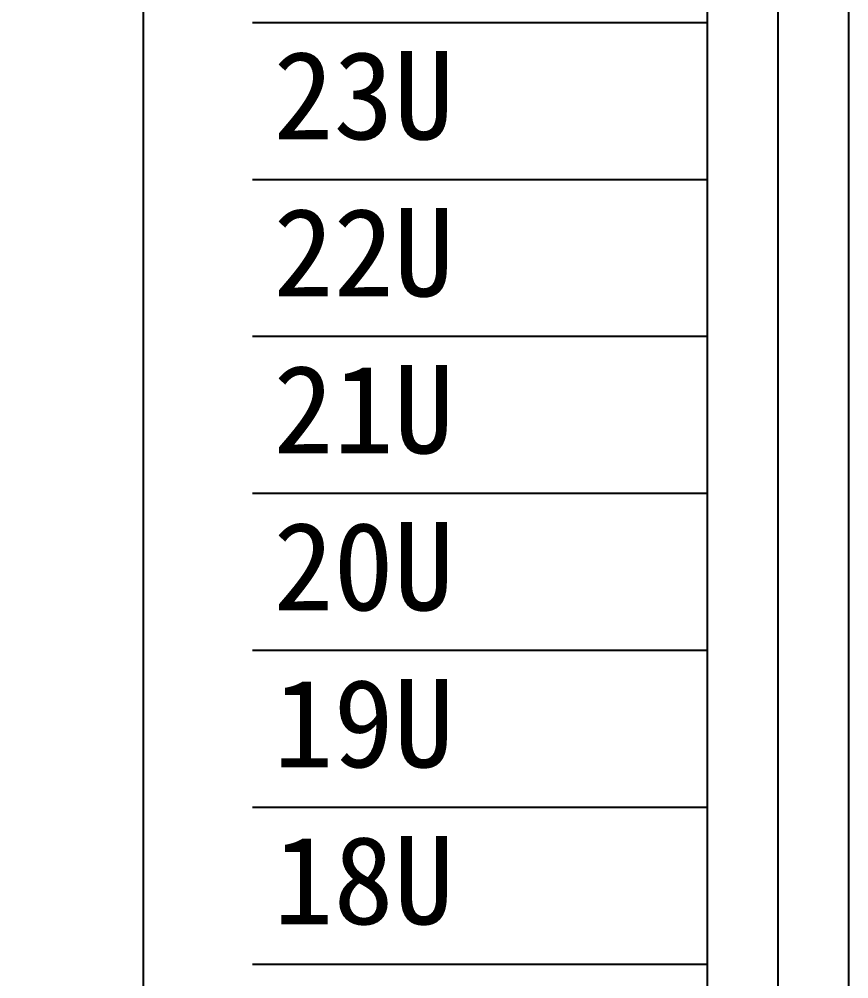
# Model space of a CAD drawing. Header units: millimetres. Extents: x 969 to 1551, y 435 to 847.
# Drawn here: x 1024.72 to 1048.21, y 525.06 to 552.24 of the extents above; entities that cross this region are included whole.
import ezdxf
from ezdxf.enums import TextEntityAlignment as Align

# ---------------------------------------------------------------- set-up
doc = ezdxf.new("R2010")
doc.units = ezdxf.units.MM
doc.styles.get("Standard").update_dxf_attribs({"font": ''})
doc.styles.get('Standard').set_extended_font_data('SimSun')
doc.dimstyles.new('ISO-25', dxfattribs={"dimtxt": 2.5, "dimasz": 2.5, "dimexe": 1.25, "dimexo": 0.625, "dimtad": 1, "dimtxsty": 'Standard', "dimcen": 2.5, "dimadec": 0, "dimazin": 0, "dimtfac": 1, "dimtmove": 0, "dimatfit": 3, "dimfxl": 1, "dimarcsym": 0})

# ---------------------------------------------------------------- blocks, each defined once
blk = doc.blocks.new('*U25')
at = {"color": 0}
for p, q in [((0, 0), (0, 235)), ((2, 3), (2, 229)), ((4, 3), (4, 229))]:
    blk.add_line(p, q, dxfattribs=at)
blk = doc.blocks.new('*D27')
at = {"color": 0, "lineweight": -2, "transparency": 16777216}
for p, q in [((1043.584, 676.402), (1026.983, 676.402)), ((1028.233, 443.902), (1028.233, 673.902)), ((1043.584, 441.402), (1026.983, 441.402))]:
    blk.add_line(p, q, dxfattribs=at)
at = {"color": 0, "transparency": 16777216}
for points in [[(1027.817, 673.902), (1028.65, 673.902), (1028.233, 676.402)], [(1027.817, 443.902), (1028.65, 443.902), (1028.233, 441.402)]]:
    blk.add_solid(points, dxfattribs=at)
at = {"layer": 'Defpoints', "color": 0, "transparency": 16777216}
for p in [(1028.233, 676.402), (1044.209, 676.402), (1044.209, 441.402)]:
    blk.add_point(p, dxfattribs=at)
at = {"color": 0, "transparency": 16777216, "insert": (1026.358, 558.902), "char_height": 2.5, "attachment_point": 5, "rotation": 90}
blk.add_mtext('2350', dxfattribs=at)
blk = doc.blocks.new('机柜—标尺')
at = {"color": 0}
for p, q in [((0, 102.235), (-12.882, 102.235)), ((0, 97.79), (-12.882, 97.79)), ((0, 93.345), (-12.882, 93.345)), ((0, 88.9), (-12.882, 88.9)), ((0, 84.455), (-12.882, 84.455)), ((0, 80.01), (-12.882, 80.01)), ((0, 75.565), (-12.882, 75.565))]:
    blk.add_line(p, q, dxfattribs=at)
for s, p in [('23U', (-9.739, 100.181)), ('22U', (-9.739, 95.736)), ('21U', (-9.739, 91.291)), ('20U', (-9.739, 86.846)), ('19U', (-9.739, 82.401)), ('18U', (-9.739, 77.956))]:
    blk.add_text(s, height=2.5, dxfattribs=at).set_placement(p, align=Align.MIDDLE_CENTER)

msp = doc.modelspace()

# ---------------------------------------------------------------- block references
at = {"color": 4}
msp.add_blockref('*U25', (1044.209, 441.402), dxfattribs=at)
at = {"color": 1}
msp.add_blockref('机柜—标尺', (1044.209, 449.901), dxfattribs=at)

# ---------------------------------------------------------------- dimensions: what is measured, and where the dimension line sits
at = {"color": 2}
dim = msp.add_linear_dim(base=(1028.233, 676.402), p1=(1044.209, 441.402), p2=(1044.209, 676.402), angle=90, text='2350', dimstyle='ISO-25', dxfattribs=at)
dim.commit()
dim.dimension.update_dxf_attribs({"geometry": '*D27', "text_midpoint": (1028.233, 558.902), "dimtype": 160})

doc.saveas('drawing.dxf')
